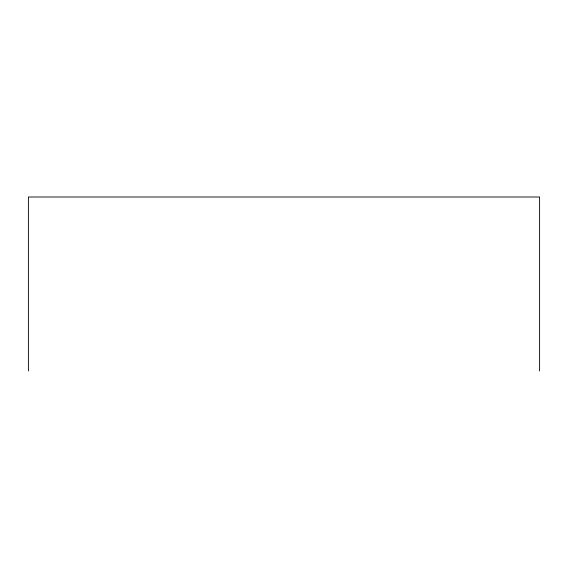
<?xml version="1.0" encoding="UTF-8"?>
<svg xmlns="http://www.w3.org/2000/svg" width="568" height="568" viewBox="0 0 568 568"><rect width="100%" height="100%" fill="white"/><g stroke="black" fill="none" stroke-linecap="round" stroke-linejoin="round"><path stroke-width="0.85" d="M539.6 370.996L539.6 197.004L28.4 197.004L28.4 370.996"/></g></svg>
